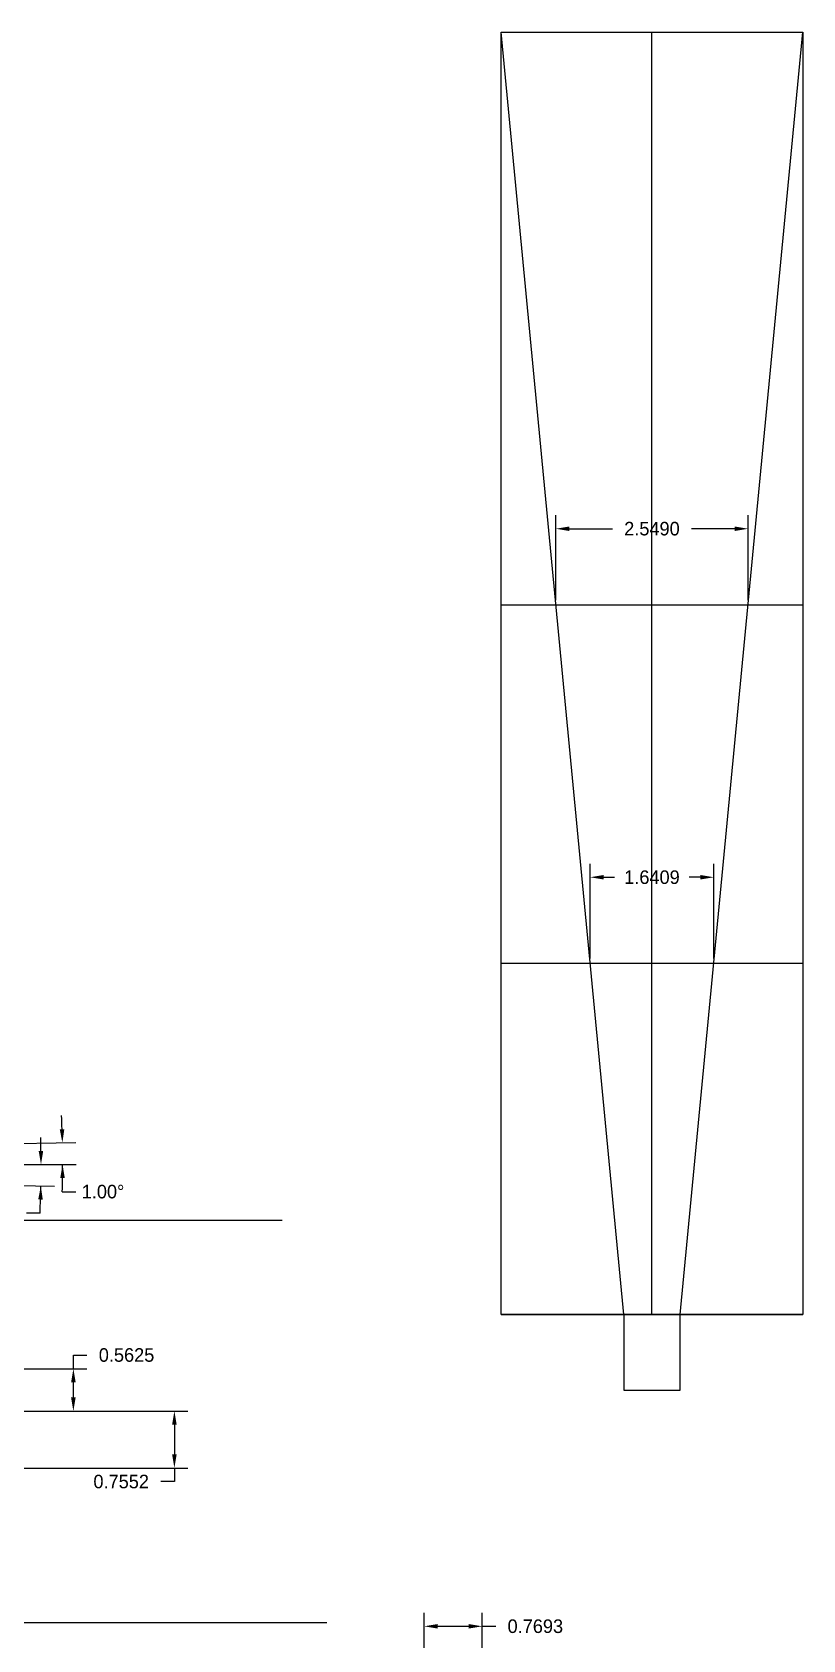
# Model space of a CAD drawing. Header units: inches. Extents: x -164 to 250, y -285 to 80.
# Drawn here: x 18.53 to 28.75, y -189.54 to -168.23 of the extents above; entities that cross this region are included whole.
import ezdxf

# ---------------------------------------------------------------- set-up
doc = ezdxf.new("R2010")
doc.units = ezdxf.units.IN
doc.header["$MEASUREMENT"] = 0
doc.layers.add('trajectories', color=3, linetype='Continuous')
doc.dimstyles.get("Standard").update_dxf_attribs({"dimtxt": 0.18, "dimasz": 0.18, "dimexe": 0.18, "dimexo": 0.0625, "dimgap": 0.09, "dimtad": 0, "dimtih": 1, "dimtoh": 1, "dimdec": 4, "dimzin": 0, "dimdsep": 46, "dimtxsty": 'Standard', "dimcen": 0.09, "dimadec": 0, "dimazin": 0, "dimtfac": 1, "dimtdec": 4, "dimtofl": 0, "dimtmove": 0, "dimatfit": 3, "dimfxl": 1, "dimtolj": 1, "dimtzin": 0, "dimarcsym": 0})

# ---------------------------------------------------------------- blocks, each defined once
blk = doc.blocks.new('*D55')
at = {"color": 0, "lineweight": -2, "transparency": 16777216}
for p, q in [((25.477, -175.761), (25.477, -174.636)), ((28.026, -175.761), (28.026, -174.636)), ((25.657, -174.816), (26.226, -174.816)), ((27.846, -174.816), (27.276, -174.816))]:
    blk.add_line(p, q, dxfattribs=at)
at = {"color": 0, "transparency": 16777216}
for points in [[(25.657, -174.786), (25.657, -174.846), (25.477, -174.816)], [(27.846, -174.786), (27.846, -174.846), (28.026, -174.816)]]:
    blk.add_solid(points, dxfattribs=at)
at = {"layer": 'Defpoints', "color": 0, "transparency": 16777216}
for p in [(25.477, -174.816), (25.477, -175.824), (28.026, -175.824)]:
    blk.add_point(p, dxfattribs=at)
at = {"color": 0, "transparency": 16777216, "insert": (26.751, -174.816), "char_height": 0.18, "attachment_point": 5}
blk.add_mtext('\\A1;2.5490', dxfattribs=at)
blk = doc.blocks.new('*D56')
at = {"color": 0, "lineweight": -2, "transparency": 16777216}
for p, q in [((25.931, -180.511), (25.931, -179.256)), ((26.111, -179.436), (26.256, -179.436)), ((27.392, -179.436), (27.246, -179.436)), ((27.572, -180.511), (27.572, -179.256))]:
    blk.add_line(p, q, dxfattribs=at)
at = {"color": 0, "transparency": 16777216}
for points in [[(26.111, -179.406), (26.111, -179.466), (25.931, -179.436)], [(27.392, -179.406), (27.392, -179.466), (27.572, -179.436)]]:
    blk.add_solid(points, dxfattribs=at)
at = {"layer": 'Defpoints', "color": 0, "transparency": 16777216}
for p in [(25.931, -179.436), (25.931, -180.574), (27.572, -180.574)]:
    blk.add_point(p, dxfattribs=at)
at = {"color": 0, "transparency": 16777216, "insert": (26.751, -179.436), "char_height": 0.18, "attachment_point": 5}
blk.add_mtext('\\A1;1.6409', dxfattribs=at)
blk = doc.blocks.new('*D63')
at = {"layer": 'Defpoints', "color": 0, "transparency": 16777216}
for p in [(17.991, -182.973), (18.937, -183.052), (2.429, -183.244), (2.429, -183.244), (11.465, -183.244)]:
    blk.add_point(p, dxfattribs=at)
at = {"layer": 'trajectories', "color": 0, "lineweight": -2, "transparency": 16777216}
for p, q in [((18.053, -182.972), (19.115, -182.953)), ((11.528, -183.244), (19.118, -183.244)), ((18.934, -183.604), (19.114, -183.604))]:
    blk.add_line(p, q, dxfattribs=at)
for start, end in [(1.6247, 2.2494), (358.7505, 360), (358.7506, 359.3753)]:
    blk.add_arc((2.429, -183.244), 16.509, start, end, dxfattribs=at)
at = {"layer": 'trajectories', "color": 0, "transparency": 16777216}
for points in [[(18.961, -182.776), (18.901, -182.777), (18.935, -182.956)], [(18.907, -183.424), (18.967, -183.424), (18.938, -183.244)]]:
    blk.add_solid(points, dxfattribs=at)
at = {"layer": 'trajectories', "color": 0, "transparency": 16777216, "insert": (19.474, -183.604), "char_height": 0.18, "attachment_point": 5}
blk.add_mtext('\\A1;1.00°', dxfattribs=at)
blk = doc.blocks.new('*D64')
at = {"layer": 'Defpoints', "color": 0, "transparency": 16777216}
for p in [(2.429, -183.244), (2.429, -183.244), (11.465, -183.244), (18.652, -183.339), (17.991, -183.516)]:
    blk.add_point(p, dxfattribs=at)
at = {"layer": 'trajectories', "color": 0, "lineweight": -2, "transparency": 16777216}
for p, q in [((11.528, -183.244), (18.832, -183.244)), ((18.053, -183.517), (18.83, -183.531)), ((18.639, -183.887), (18.459, -183.887))]:
    blk.add_line(p, q, dxfattribs=at)
for start, end in [(0.6357, 1.2714), (357.7285, 359), (357.7286, 358.3643)]:
    blk.add_arc((2.429, -183.244), 16.223, start, end, dxfattribs=at)
at = {"layer": 'trajectories', "color": 0, "transparency": 16777216}
for points in [[(18.681, -183.064), (18.621, -183.064), (18.652, -183.244)], [(18.615, -183.707), (18.675, -183.708), (18.65, -183.527)]]:
    blk.add_solid(points, dxfattribs=at)
at = {"layer": 'trajectories', "color": 0, "transparency": 16777216, "insert": (18.099, -183.887), "char_height": 0.18, "attachment_point": 5}
blk.add_mtext('\\A1;1.00°', dxfattribs=at)
blk = doc.blocks.new('*D92')
at = {"layer": 'Defpoints', "color": 0, "transparency": 16777216}
for p in [(24.5, -189.365), (24.5, -190.769), (23.73, -192.269)]:
    blk.add_point(p, dxfattribs=at)
at = {"layer": 'trajectories', "color": 0, "lineweight": -2, "transparency": 16777216}
for p, q in [((23.73, -192.207), (23.73, -189.185)), ((24.5, -190.707), (24.5, -189.185)), ((23.91, -189.365), (24.32, -189.365)), ((24.5, -189.365), (24.68, -189.365))]:
    blk.add_line(p, q, dxfattribs=at)
at = {"layer": 'trajectories', "color": 0, "transparency": 16777216}
for points in [[(23.91, -189.335), (23.91, -189.395), (23.73, -189.365)], [(24.32, -189.335), (24.32, -189.395), (24.5, -189.365)]]:
    blk.add_solid(points, dxfattribs=at)
at = {"layer": 'trajectories', "color": 0, "transparency": 16777216, "insert": (25.205, -189.365), "char_height": 0.18, "attachment_point": 5}
blk.add_mtext('\\A1;0.7693', dxfattribs=at)
blk = doc.blocks.new('*D98')
at = {"layer": 'Defpoints', "color": 0, "transparency": 16777216}
for p in [(14.023, -186.512), (14.023, -187.267), (20.42, -187.267)]:
    blk.add_point(p, dxfattribs=at)
at = {"layer": 'trajectories', "color": 0, "lineweight": -2, "transparency": 16777216}
for p, q in [((14.085, -186.512), (20.6, -186.512)), ((20.42, -186.692), (20.42, -187.087)), ((14.085, -187.267), (20.6, -187.267)), ((20.42, -187.267), (20.42, -187.447)), ((20.42, -187.447), (20.24, -187.447))]:
    blk.add_line(p, q, dxfattribs=at)
at = {"layer": 'trajectories', "color": 0, "transparency": 16777216}
for points in [[(20.39, -186.692), (20.45, -186.692), (20.42, -186.512)], [(20.39, -187.087), (20.45, -187.087), (20.42, -187.267)]]:
    blk.add_solid(points, dxfattribs=at)
at = {"layer": 'trajectories', "color": 0, "transparency": 16777216, "insert": (19.715, -187.447), "char_height": 0.18, "attachment_point": 5}
blk.add_mtext('\\A1;0.7552', dxfattribs=at)
blk = doc.blocks.new('*D110')
at = {"layer": 'Defpoints', "color": 0, "transparency": 16777216}
for p in [(13.926, -185.95), (19.081, -185.95), (14.023, -186.512)]:
    blk.add_point(p, dxfattribs=at)
at = {"layer": 'trajectories', "color": 0, "lineweight": -2, "transparency": 16777216}
for p, q in [((19.081, -185.95), (19.081, -185.77)), ((19.081, -185.77), (19.261, -185.77)), ((13.988, -185.95), (19.261, -185.95)), ((19.081, -186.332), (19.081, -186.13)), ((14.085, -186.512), (19.261, -186.512))]:
    blk.add_line(p, q, dxfattribs=at)
at = {"layer": 'trajectories', "color": 0, "transparency": 16777216}
for points in [[(19.051, -186.13), (19.111, -186.13), (19.081, -185.95)], [(19.051, -186.332), (19.111, -186.332), (19.081, -186.512)]]:
    blk.add_solid(points, dxfattribs=at)
at = {"layer": 'trajectories', "color": 0, "transparency": 16777216, "insert": (19.786, -185.77), "char_height": 0.18, "attachment_point": 5}
blk.add_mtext('\\A1;0.5625', dxfattribs=at)

msp = doc.modelspace()

# ---------------------------------------------------------------- linework, layer by layer
for p, q in [((26.37622, -185.23355), (24.75122, -168.23355)), ((26.75122, -185.23355), (26.75122, -168.23355)), ((27.12622, -185.23355), (28.75122, -168.23355)), ((24.75122, -175.82355), (28.75122, -175.82355)), ((24.75122, -180.57355), (28.75122, -180.57355)), ((24.75122, -185.23355), (28.75122, -185.23355))]:
    msp.add_line(p, q)
for points in [[(24.75122, -168.23355), (28.75122, -168.23355), (28.75122, -185.23355), (24.75122, -185.23355)], [(26.37622, -186.23355), (27.12622, -186.23355), (27.12622, -185.23355), (26.37622, -185.23355)]]:
    msp.add_lwpolyline(points, close=True)
at = {"layer": 'trajectories'}
for p, q in [((13.82322, -183.98125), (21.8473, -183.98125)), ((18.4291, -189.31425), (22.44301, -189.31425))]:
    msp.add_line(p, q, dxfattribs=at)

# ---------------------------------------------------------------- dimensions: what is measured, and where the dimension line sits
for base, p1, p2, picture, middle in [((25.47673, -174.81648), (28.0257, -175.82355), (25.47673, -175.82355), '*D55', (26.75122, -174.81648)), ((25.93077, -179.43629), (27.57166, -180.57355), (25.93077, -180.57355), '*D56', (26.75122, -179.43629))]:
    dim = msp.add_linear_dim(base=base, p1=p1, p2=p2, dimstyle='Standard')
    dim.commit()
    dim.dimension.update_dxf_attribs({"geometry": picture, "text_midpoint": middle})
for base, line1, line2, picture, middle in [((18.93672, -183.05217), ((2.4291, -183.24426), (17.99066, -182.97263)), ((2.4291, -183.24426), (11.46511, -183.24426)), '*D63', (19.47392, -183.60424)), ((18.65177, -183.33864), ((2.4291, -183.24426), (11.46511, -183.24426)), ((2.4291, -183.24426), (17.99066, -183.51589)), '*D64', (18.0993, -183.88724))]:
    dim = msp.add_angular_dim_2l(base=base, line1=line1, line2=line2, dimstyle='Standard', override={"dimadec": 2}, dxfattribs=at)
    dim.commit()
    dim.dimension.update_dxf_attribs({"geometry": picture, "text_midpoint": middle})
for base, p2, picture, middle in [((19.08052, -185.94976), (13.92596, -185.94976), '*D110', (19.78552, -185.76976)), ((20.42004, -187.26746), (14.0228, -187.26746), '*D98', (19.71504, -187.44746))]:
    dim = msp.add_linear_dim(base=base, p1=(14.0228, -186.51226), p2=p2, angle=90, dimstyle='Standard', dxfattribs=at)
    dim.commit()
    dim.dimension.update_dxf_attribs({"geometry": picture, "text_midpoint": middle})
dim = msp.add_linear_dim(base=(24.4996135243, -189.3647279006), p1=(23.7303635243, -192.2690871786), p2=(24.4996135243, -190.7690871786), dimstyle='Standard', dxfattribs=at)
dim.commit()
dim.dimension.update_dxf_attribs({"geometry": '*D92', "text_midpoint": (25.2046135243, -189.3647279006)})

doc.saveas('drawing.dxf')
